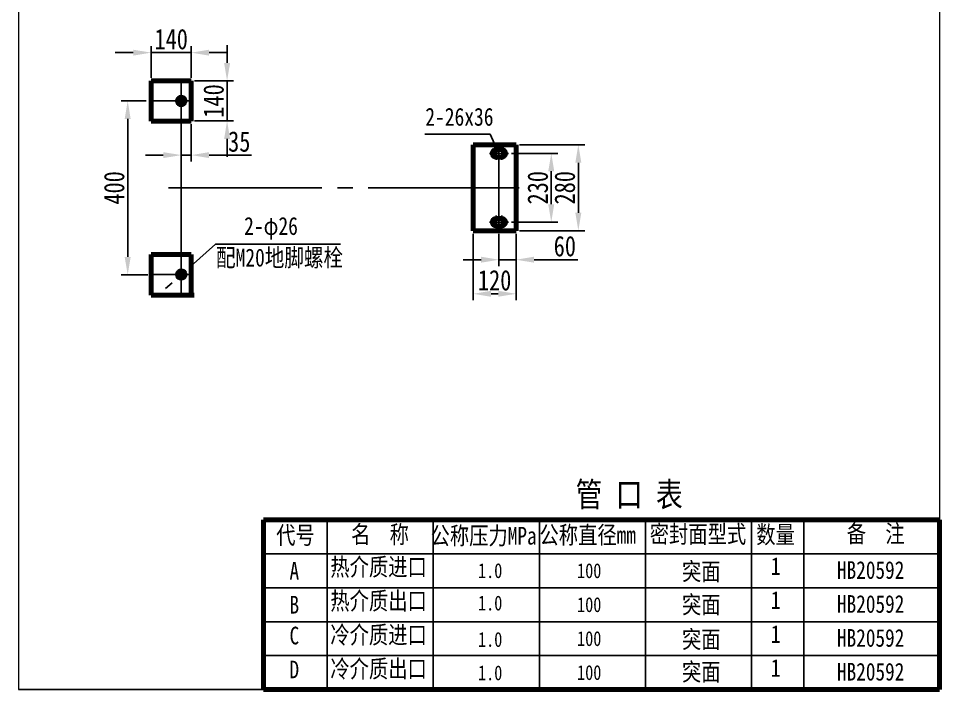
# Model space of a CAD drawing. Header units: millimetres. Extents: x -1351 to 1275, y 768 to 1047.
# Drawn here: x -640.8 to -460.8, y 773.1 to 904.3 of the extents above; entities that cross this region are included whole.
import ezdxf

# ---------------------------------------------------------------- set-up
doc = ezdxf.new("R2010")
doc.units = ezdxf.units.MM
doc.linetypes.add('EB_DASHDOT', pattern=[39, 30, -3, 3, -3])
doc.layers.get('0').update_dxf_attribs({"lineweight": 0})
doc.styles.add('HZTXT', font='TXT.SHX', dxfattribs={"width": 0.8, "bigfont": 'HZTXT.SHX'})
doc.dimstyles.get("Standard").update_dxf_attribs({"dimtxt": 4, "dimasz": 3.5, "dimexe": 1.25, "dimexo": 0.625, "dimtad": 1, "dimdec": 4, "dimdsep": 46, "dimtxsty": 'HZTXT', "dimcen": 0, "dimclrd": 256, "dimclre": 256, "dimclrt": 256, "dimadec": 0, "dimazin": 0, "dimtfac": 1, "dimtdec": 4, "dimtmove": 0, "dimatfit": 3, "dimfxl": 0, "dimtolj": 1, "dimtzin": 0, "dimarcsym": 0})

# ---------------------------------------------------------------- blocks, each defined once
blk = doc.blocks.new('*D51')
at = {"lineweight": -2}
for p, q in [((-615.76, 888.21), (-620.65, 888.21)), ((-619.4, 884.71), (-619.4, 857.71)), ((-615.44, 854.21), (-620.65, 854.21))]:
    blk.add_line(p, q, dxfattribs=at)
for points in [[(-619.99, 884.71), (-618.82, 884.71), (-619.4, 888.21)], [(-619.99, 857.71), (-618.82, 857.71), (-619.4, 854.21)]]:
    blk.add_solid(points)
at = {"layer": 'Defpoints', "color": 0}
for p in [(-615.13, 888.21), (-619.4, 854.21), (-614.82, 854.21)]:
    blk.add_point(p, dxfattribs=at)
at = {"insert": (-622.03, 871.21), "char_height": 4, "attachment_point": 5, "rotation": 90, "style": 'HZTXT'}
blk.add_mtext('\\A1;\\fFangSong_GB2312;400', dxfattribs=at)
blk = doc.blocks.new('*D52')
at = {"lineweight": -2}
for p, q in [((-551.9, 862.21), (-551.9, 849.26)), ((-543.5, 862.21), (-543.5, 849.26)), ((-548.4, 850.51), (-547, 850.51))]:
    blk.add_line(p, q, dxfattribs=at)
for points in [[(-548.4, 851.09), (-548.4, 849.93), (-551.9, 850.51)], [(-547, 851.09), (-547, 849.93), (-543.5, 850.51)]]:
    blk.add_solid(points)
at = {"layer": 'Defpoints', "color": 0}
for p in [(-551.9, 862.84), (-543.5, 862.84), (-543.5, 850.51)]:
    blk.add_point(p, dxfattribs=at)
at = {"insert": (-547.7, 853.13), "char_height": 4, "attachment_point": 5, "style": 'HZTXT'}
blk.add_mtext('\\A1;\\fFangSong_GB2312;120', dxfattribs=at)
blk = doc.blocks.new('*D53')
at = {"lineweight": -2}
for p, q in [((-546.86, 862.21), (-546.86, 855.92)), ((-543.5, 862.21), (-543.5, 855.92)), ((-550.36, 857.17), (-553.86, 857.17)), ((-546.86, 857.17), (-543.5, 857.17)), ((-540, 857.17), (-531.46, 857.17))]:
    blk.add_line(p, q, dxfattribs=at)
for points in [[(-550.36, 857.76), (-550.36, 856.59), (-546.86, 857.17)], [(-540, 857.76), (-540, 856.59), (-543.5, 857.17)]]:
    blk.add_solid(points)
at = {"layer": 'Defpoints', "color": 0}
for p in [(-546.86, 862.84), (-543.5, 862.84), (-543.5, 857.17)]:
    blk.add_point(p, dxfattribs=at)
at = {"insert": (-533.98, 859.8), "char_height": 4, "attachment_point": 5, "style": 'HZTXT'}
blk.add_mtext('\\A1;\\fFangSong_GB2312;60', dxfattribs=at)
blk = doc.blocks.new('*D54')
at = {"lineweight": -2}
for p, q in [((-544.39, 877.96), (-535.38, 877.96)), ((-536.63, 874.46), (-536.63, 868.02)), ((-544.39, 864.52), (-535.38, 864.52))]:
    blk.add_line(p, q, dxfattribs=at)
for points in [[(-537.22, 874.46), (-536.05, 874.46), (-536.63, 877.96)], [(-537.22, 868.02), (-536.05, 868.02), (-536.63, 864.52)]]:
    blk.add_solid(points)
at = {"layer": 'Defpoints', "color": 0}
for p in [(-545.01, 877.96), (-545.01, 864.52), (-536.63, 864.52)]:
    blk.add_point(p, dxfattribs=at)
at = {"insert": (-539.26, 871.24), "char_height": 4, "attachment_point": 5, "rotation": 90, "style": 'HZTXT'}
blk.add_mtext('\\A1;\\fFangSong_GB2312;230', dxfattribs=at)
blk = doc.blocks.new('*D55')
at = {"lineweight": -2}
for p, q in [((-542.87, 879.64), (-530.09, 879.64)), ((-531.34, 876.14), (-531.34, 866.34)), ((-542.87, 862.84), (-530.09, 862.84))]:
    blk.add_line(p, q, dxfattribs=at)
for points in [[(-531.93, 876.14), (-530.76, 876.14), (-531.34, 879.64)], [(-531.93, 866.34), (-530.76, 866.34), (-531.34, 862.84)]]:
    blk.add_solid(points)
at = {"layer": 'Defpoints', "color": 0}
for p in [(-543.5, 879.64), (-543.5, 862.84), (-531.34, 862.84)]:
    blk.add_point(p, dxfattribs=at)
at = {"insert": (-533.97, 871.24), "char_height": 4, "attachment_point": 5, "rotation": 90, "style": 'HZTXT'}
blk.add_mtext('\\A1;\\fFangSong_GB2312;280', dxfattribs=at)
blk = doc.blocks.new('*D56')
at = {"lineweight": -2}
for p, q in [((-608.94, 883.66), (-608.94, 876.37)), ((-606.98, 883.66), (-606.98, 876.37)), ((-612.44, 877.62), (-615.94, 877.62)), ((-608.94, 877.62), (-606.98, 877.62)), ((-603.48, 877.62), (-595.23, 877.62))]:
    blk.add_line(p, q, dxfattribs=at)
for points in [[(-612.44, 878.2), (-612.44, 877.04), (-608.94, 877.62)], [(-603.48, 878.2), (-603.48, 877.04), (-606.98, 877.62)]]:
    blk.add_solid(points)
at = {"layer": 'Defpoints', "color": 0}
for p in [(-608.94, 884.29), (-606.98, 884.29), (-606.98, 877.62)]:
    blk.add_point(p, dxfattribs=at)
at = {"insert": (-597.6, 880.25), "char_height": 4, "attachment_point": 5, "style": 'HZTXT'}
blk.add_mtext('\\A1;\\fFangSong_GB2312;35', dxfattribs=at)
blk = doc.blocks.new('*D57')
at = {"lineweight": -2}
for p, q in [((-614.82, 892.75), (-614.82, 898.9)), ((-606.98, 892.75), (-606.98, 898.9)), ((-618.32, 897.65), (-621.82, 897.65)), ((-614.82, 897.65), (-606.98, 897.65)), ((-603.48, 897.65), (-599.98, 897.65))]:
    blk.add_line(p, q, dxfattribs=at)
for points in [[(-618.32, 898.23), (-618.32, 897.07), (-614.82, 897.65)], [(-603.48, 898.23), (-603.48, 897.07), (-606.98, 897.65)]]:
    blk.add_solid(points)
at = {"layer": 'Defpoints', "color": 0}
for p in [(-606.98, 897.65), (-614.82, 892.13), (-606.98, 892.13)]:
    blk.add_point(p, dxfattribs=at)
at = {"insert": (-610.9, 900.27), "char_height": 4, "attachment_point": 5, "style": 'HZTXT'}
blk.add_mtext('\\A1;\\fFangSong_GB2312;140', dxfattribs=at)
blk = doc.blocks.new('*D58')
at = {"lineweight": -2}
for p, q in [((-599.98, 895.63), (-599.98, 899.13)), ((-606.35, 892.13), (-598.73, 892.13)), ((-599.98, 884.29), (-599.98, 892.13)), ((-606.35, 884.29), (-598.73, 884.29)), ((-599.98, 880.79), (-599.98, 877.29))]:
    blk.add_line(p, q, dxfattribs=at)
for points in [[(-600.56, 895.63), (-599.39, 895.63), (-599.98, 892.13)], [(-600.56, 880.79), (-599.39, 880.79), (-599.98, 884.29)]]:
    blk.add_solid(points)
at = {"layer": 'Defpoints', "color": 0}
for p in [(-606.98, 892.13), (-599.98, 892.13), (-606.98, 884.29)]:
    blk.add_point(p, dxfattribs=at)
at = {"insert": (-602.6, 888.21), "char_height": 4, "attachment_point": 5, "rotation": 90, "style": 'HZTXT'}
blk.add_mtext('\\A1;\\fFangSong_GB2312;140', dxfattribs=at)

msp = doc.modelspace()

# ---------------------------------------------------------------- linework, layer by layer
at = {"color": 7}
for p, q in [((-640.75249, 1044.13836), (-640.75249, 773.13836)), ((-460.75249, 1044.13836), (-460.75249, 773.13836))]:
    msp.add_line(p, q, dxfattribs=at)
at = {"linetype": 'Continuous', "lineweight": 70}
for p, q in [((-614.81641, 884.28577), (-614.81641, 892.12577)), ((-606.97641, 892.12577), (-614.81641, 892.12577)), ((-606.97641, 892.12577), (-606.97641, 884.28577)), ((-606.97641, 884.28577), (-614.81641, 884.28577)), ((-543.49869, 879.63777), (-551.89869, 879.63777)), ((-551.89869, 862.83777), (-551.89869, 879.63777)), ((-546.29869, 878.68577), (-547.41869, 878.68577)), ((-543.49869, 862.83777), (-543.49869, 879.63777)), ((-546.29869, 877.22977), (-547.41869, 877.22977)), ((-546.29869, 865.24577), (-547.41869, 865.24577)), ((-543.49869, 862.83777), (-551.89869, 862.83777)), ((-546.29869, 863.78977), (-547.41869, 863.78977)), ((-614.81641, 858.18977), (-614.81641, 850.23405)), ((-606.97641, 858.18977), (-614.81641, 858.18977)), ((-606.97641, 858.18977), (-606.97641, 850.34977)), ((-606.41641, 850.23405), (-614.81641, 850.23405)), ((-592.85929, 806.31596), (-592.85929, 773.13836)), ((-592.85929, 806.31596), (-460.75249, 806.31596)), ((-460.75249, 806.31596), (-460.75249, 773.13836)), ((-592.85929, 773.13836), (-460.75249, 773.13836))]:
    msp.add_line(p, q, dxfattribs=at)
at = {"linetype": 'EB_DASHDOT', "lineweight": 25}
for p, q in [((-608.93641, 892.12577), (-608.93641, 884.28577)), ((-606.5293, 888.20577), (-615.13259, 888.20577)), ((-608.93641, 887.05777), (-608.93641, 855.41777)), ((-547.41869, 879.24577), (-547.41869, 876.66977)), ((-546.85869, 879.63777), (-546.85869, 862.83777)), ((-546.29869, 879.24577), (-546.29869, 876.66977)), ((-545.01069, 877.95777), (-548.70669, 877.95777)), ((-611.43504, 871.23777), (-542.90318, 871.23777)), ((-547.41869, 863.22977), (-547.41869, 865.80577)), ((-546.29869, 863.22977), (-546.29869, 865.80577)), ((-545.01069, 864.51777), (-548.70669, 864.51777)), ((-608.93641, 858.18977), (-608.93641, 850.34977)), ((-606.54025, 854.26977), (-615.13259, 854.26977))]:
    msp.add_line(p, q, dxfattribs=at)
at = {"linetype": 'Continuous', "lineweight": 25}
for p, q in [((-548.56389, 881.72428), (-561.33503, 881.72428)), ((-546.85869, 877.95777), (-548.56389, 881.72428)), ((-602.2429, 860.19872), (-607.13387, 855.86642)), ((-602.2429, 860.19872), (-577.79349, 860.19872)), ((-609.48137, 853.78706), (-608.39146, 854.75248)), ((-610.73896, 852.67312), (-611.99655, 851.55918)), ((-580.41769, 806.31596), (-580.41769, 773.13836)), ((-559.68169, 806.31596), (-559.68169, 773.13836)), ((-538.94569, 806.31596), (-538.94569, 773.13836)), ((-518.20969, 806.31596), (-518.20969, 773.13836)), ((-497.47369, 806.31596), (-497.47369, 773.13836)), ((-487.27832, 806.34413), (-487.27832, 773.16653)), ((-592.85929, 799.68044), (-460.75249, 799.68044)), ((-592.85929, 793.04492), (-460.75249, 793.04492)), ((-592.85929, 786.4094), (-460.75249, 786.4094)), ((-592.85929, 779.77388), (-460.75249, 779.77388)), ((-640.75249, 773.13836), (-460.75249, 773.13836))]:
    msp.add_line(p, q, dxfattribs=at)
at = {"linetype": 'Continuous', "lineweight": 70}
for centre in [(-608.93641, 888.20577), (-608.93641, 854.26977)]:
    msp.add_circle(centre, 0.728, dxfattribs=at)
for centre, start, end in [((-547.41869, 877.95777), 90, 270), ((-546.29869, 877.95777), 270, 90), ((-547.41869, 864.51777), 90, 270), ((-546.29869, 864.51777), 270, 90)]:
    msp.add_arc(centre, 0.728, start, end, dxfattribs=at)
for p in [(-609.48137, 853.78706), (-608.39146, 854.75248)]:
    msp.add_point(p, dxfattribs=at)

# ---------------------------------------------------------------- texts
at = {"linetype": 'Continuous', "lineweight": 25, "attachment_point": 1, "style": 'HZTXT'}
for s, insert, char_height in [('\\fFangSong_GB2312|b0|i0|p34;2-26x36', (-561.24747, 886.86611), 3.5), ('\\fFangSong_GB2312|b0|i0|p34;2-φ26', (-596.65017, 865.51767), 3.5), ('\\fFangSong_GB2312|b0|i0|p34;配M20地脚螺栓', (-602.13724, 859.34291), 3.5), ('\\fFangSong_GB2312|b0|i0|p34; 管 口 表', (-534.49062, 813.68538), 4.8), ('\\fFangSong_GB2312|b0|i0|p34;代号', (-590.38352, 805.05339), 3.456), ('\\fFangSong_GB2312|b0|i0|p34;名  称', (-575.73893, 805.20586), 3.456), ('\\fFangSong_GB2312|b0|i0|p34;公称压力MPa', (-560.21478, 804.94764), 3.456), ('\\fFangSong_GB2312|b0|i0|p34;公称直径mm', (-538.93211, 805.09268), 3.456), ('\\fFangSong_GB2312|b0|i0|p34;密封面型式', (-517.39589, 805.26204), 3.456), ('\\fFangSong_GB2312|b0|i0|p34;数量', (-496.57947, 805.16266), 3.456), ('{\\fFangSong_GB2312|b0|i0|c134|p34; 备  注}', (-480.76626, 805.35813), 3.456), ('\\fFangSong_GB2312|b0|i0|p34;热介质进口', (-579.8034, 798.84457), 3.456), ('\\fFangSong_GB2312|b0|i0|p34;A', (-587.77951, 798.09123), 3.456), ('{\\fFangSong_GB2312|b0|i0|c134|p34;1.0}', (-550.94009, 797.84152), 2.903), ('\\fFangSong_GB2312|b0|i0|p34;100', (-531.58451, 797.83244), 2.903), ('\\fFangSong_GB2312|b0|i0|p34;100', (-531.58451, 797.83244), 2.903), ('\\fFangSong_GB2312|b0|i0|p34;100', (-531.58451, 797.83244), 2.903), ('\\fFangSong_GB2312|b0|i0|p34;突面', (-511.09723, 797.96221), 3.456), ('\\fFangSong_GB2312|b0|i0|p34;1', (-493.71577, 798.99638), 3.456), ('{\\fSimSun|b0|i0|c134|p2; HB20592}', (-482.68633, 798.24016), 3.456), ('\\fFangSong_GB2312|b0|i0|p34;热介质出口', (-579.8034, 792.20905), 3.456), ('\\fFangSong_GB2312|b0|i0|p34;突面', (-511.09723, 791.46522), 3.456), ('\\fFangSong_GB2312|b0|i0|p34;1', (-493.71577, 792.36086), 3.456), ('\\fFangSong_GB2312|b0|i0|p34;B', (-587.77951, 791.45571), 3.456), ('{\\fFangSong_GB2312|b0|i0|c134|p34;1.0}', (-550.94009, 791.51251), 2.903), ('\\fFangSong_GB2312|b0|i0|p34;100', (-531.58451, 791.19692), 2.903), ('{\\fSimSun|b0|i0|c134|p2; HB20592}', (-482.68633, 791.60464), 3.456), ('\\fFangSong_GB2312|b0|i0|p34;C', (-587.77951, 785.43309), 3.456), ('\\fFangSong_GB2312|b0|i0|p34;冷介质进口', (-579.8034, 785.57353), 3.456), ('\\fFangSong_GB2312|b0|i0|p34;突面', (-511.09723, 784.67949), 3.456), ('\\fFangSong_GB2312|b0|i0|p34;1', (-493.71577, 785.72534), 3.456), ('{\\fSimSun|b0|i0|c134|p2; HB20592}', (-482.68633, 784.96912), 3.456), ('{\\fFangSong_GB2312|b0|i0|c134|p34;1.0}', (-550.94009, 784.39238), 2.903), ('\\fFangSong_GB2312|b0|i0|p34;100', (-531.58451, 784.5614), 2.903), ('\\fFangSong_GB2312|b0|i0|p34;冷介质出口', (-579.8034, 778.93801), 3.456), ('\\fFangSong_GB2312|b0|i0|p34;D', (-587.77951, 778.79757), 3.456), ('{\\fFangSong_GB2312|b0|i0|c134|p34;1.0}', (-550.94009, 777.8656), 2.903), ('\\fFangSong_GB2312|b0|i0|p34;100', (-531.58451, 777.92588), 2.903), ('\\fFangSong_GB2312|b0|i0|p34;突面', (-511.09723, 778.32688), 3.456), ('\\fFangSong_GB2312|b0|i0|p34;1', (-493.71577, 779.08982), 3.456), ('{\\fSimSun|b0|i0|c134|p2; HB20592}', (-482.68633, 778.36177), 3.456)]:
    msp.add_mtext(s, dxfattribs=dict(at, insert=insert, char_height=char_height))

# ---------------------------------------------------------------- dimensions: what is measured, and where the dimension line sits
for base, p1, p2, text, picture, middle in [((-606.97641, 897.64982), (-614.81641, 892.12577), (-606.97641, 892.12577), '\\fFangSong_GB2312;140', '*D57', (-610.89641, 900.27482)), ((-606.97641, 877.62059), (-608.93641, 884.28577), (-606.97641, 884.28577), '\\fFangSong_GB2312;35', '*D56', (-597.60439, 880.24559)), ((-543.49869, 857.17429), (-546.85869, 862.83777), (-543.49869, 862.83777), '\\fFangSong_GB2312;60', '*D53', (-533.97964, 859.79929)), ((-543.49869, 850.50999), (-551.89869, 862.83777), (-543.49869, 862.83777), '\\fFangSong_GB2312;120', '*D52', (-547.69869, 853.13499))]:
    dim = msp.add_linear_dim(base=base, p1=p1, p2=p2, text=text, dimstyle='Standard')
    dim.commit()
    dim.dimension.update_dxf_attribs({"geometry": picture, "text_midpoint": middle})
for base, p1, p2, text, picture, middle in [((-599.97641, 892.12577), (-606.97641, 884.28577), (-606.97641, 892.12577), '\\fFangSong_GB2312;140', '*D58', (-602.60141, 888.20577)), ((-619.40453, 854.21191), (-615.13259, 888.20577), (-614.81641, 854.21191), '\\fFangSong_GB2312;400', '*D51', (-622.02953, 871.20884)), ((-531.3429, 862.83777), (-543.49869, 879.63777), (-543.49869, 862.83777), '\\fFangSong_GB2312;280', '*D55', (-533.9679, 871.23777)), ((-536.63229, 864.51777), (-545.01069, 877.95777), (-545.01069, 864.51777), '\\fFangSong_GB2312;230', '*D54', (-539.25729, 871.23777))]:
    dim = msp.add_linear_dim(base=base, p1=p1, p2=p2, angle=90, text=text, dimstyle='Standard')
    dim.commit()
    dim.dimension.update_dxf_attribs({"geometry": picture, "text_midpoint": middle})

doc.saveas('drawing.dxf')
